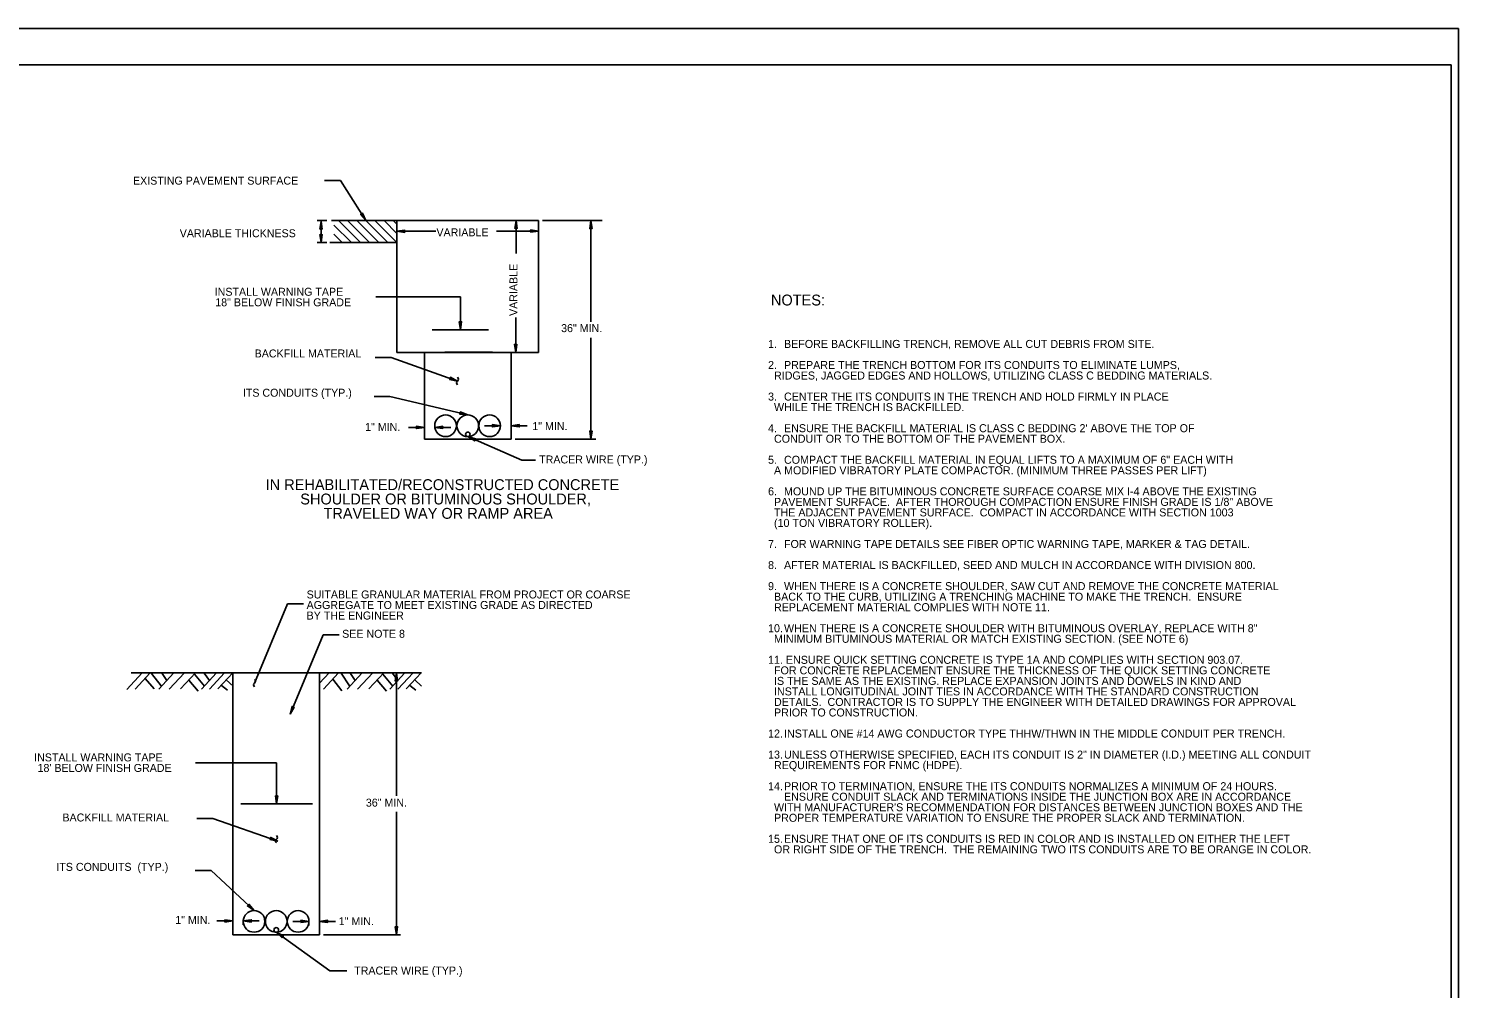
# Model space of a CAD drawing. Extents: x 507375 to 508423, y 495630 to 496290.
# Drawn here: x 507834 to 508423, y 495895 to 496290 of the extents above; entities that cross this region are included whole.
import ezdxf

# ---------------------------------------------------------------- set-up
doc = ezdxf.new("R2010")
doc.units = 0
doc.layers.add('1', color=7, linetype='Continuous')
doc.layers.add('41', color=7, linetype='Continuous')

msp = doc.modelspace()

# ---------------------------------------------------------------- linework, layer by layer
at = {"layer": '1'}
for p, q in [((508423.26, 496290.26), (507375.09, 496290.26)), ((508420.26, 496275.26), (507430.26, 496275.26)), ((508420.26, 495645.26), (508420.26, 496275.26)), ((507955.62, 496227.65), (507962.22, 496227.65)), ((507972.66, 496211.15), (507962.22, 496227.65)), ((507956.62, 496211.15), (507952.62, 496211.15)), ((507954.21, 496210.91), (507954.21, 496202.07)), ((507958.48, 496211.15), (507985.52, 496211.15)), ((507966.69, 496202.06), (507959.46, 496209.28)), ((507970.45, 496202.06), (507961.36, 496211.15)), ((507974.22, 496202.06), (507965.12, 496211.15)), ((507977.99, 496202.06), (507968.89, 496211.15)), ((507981.75, 496202.06), (507972.66, 496211.15)), ((507985.52, 496202.06), (507976.42, 496211.15)), ((507985.52, 496205.82), (507980.19, 496211.15)), ((507985.52, 496209.59), (507983.95, 496211.15)), ((507985.52, 496211.15), (507985.52, 496156.8)), ((507985.52, 496211.15), (508043.91, 496211.15)), ((508034.63, 496211.2), (508034.63, 496197.52)), ((508043.91, 496211.15), (508043.91, 496156.8)), ((508045.56, 496211.15), (508055.11, 496211.15)), ((508045.56, 496211.15), (508067.14, 496211.15)), ((508045.56, 496211.15), (508070.17, 496211.15)), ((508065.49, 496169.38), (508065.49, 496211.15)), ((507956.62, 496202.06), (507952.62, 496202.06)), ((507957.82, 496202.06), (507985.52, 496202.06)), ((507962.92, 496202.06), (507959.46, 496205.52)), ((507985.4, 496206.74), (508001.58, 496206.74)), ((508043.93, 496206.82), (508026.58, 496206.82)), ((507976.86, 496179.64), (507983.46, 496179.64)), ((507983.46, 496179.64), (508011.65, 496179.64)), ((508011.65, 496179.64), (508011.65, 496166.08)), ((508000.01, 496166.08), (508023.3, 496166.08)), ((508034.47, 496156.8), (508034.47, 496171.19)), ((508065.49, 496162.78), (508065.49, 496121.01)), ((507976.48, 496154.7), (507983.08, 496154.7)), ((508010.51, 496144.97), (507983.08, 496154.7)), ((507985.52, 496156.8), (507996.82, 496156.8)), ((507996.82, 496156.8), (507996.82, 496121.01)), ((507996.82, 496156.8), (508032.61, 496156.8)), ((508005.19, 496156.88), (508024.84, 496156.88)), ((508032.61, 496121.01), (508032.61, 496156.8)), ((508032.61, 496156.8), (508043.91, 496156.8)), ((507976.04, 496138.61), (507982.61, 496138.61)), ((508014.71, 496131.02), (507982.61, 496138.61)), ((507996.81, 496133.49), (507996.81, 496124.19)), ((508032.61, 496133.51), (508032.61, 496124.89)), ((507990.21, 496125.84), (507996.81, 496125.84)), ((508001.09, 496125.85), (508001.09, 496127.49)), ((508007.69, 496125.84), (508001.09, 496125.84)), ((508021.6, 496126.54), (508028.2, 496126.54)), ((508028.2, 496124.92), (508028.2, 496124.89)), ((508039.21, 496126.54), (508032.61, 496126.54)), ((507996.82, 496121.01), (508032.61, 496121.01)), ((508014.71, 496122.07), (508037, 496112.4)), ((508034.26, 496121.01), (508067.14, 496121.01)), ((508034.89, 496121.01), (508067.57, 496121.01)), ((508037, 496112.4), (508042.68, 496112.4)), ((507926.74, 496020.45), (507940.34, 496053.12)), ((507946.94, 496053.12), (507940.34, 496053.12)), ((507941.41, 496007.71), (507955.01, 496040.37)), ((507961.61, 496040.37), (507955.01, 496040.37)), ((507880.49, 496024.63), (507874.14, 496017.87)), ((507875.93, 496024.63), (507917.82, 496024.63)), ((507883.76, 496024.63), (507877.5, 496017.98)), ((507893.5, 496024.63), (507887.25, 496017.98)), ((507897.87, 496024.63), (507891.57, 496017.93)), ((507902.45, 496024.63), (507896.24, 496018.03)), ((507911.13, 496024.63), (507904.88, 496017.98)), ((507905.93, 496024.56), (507908.24, 496021.54)), ((507914.45, 496024.63), (507908.19, 496017.98)), ((507917.82, 496024.63), (507911.61, 496018.03)), ((507917.82, 495916.71), (507917.82, 496024.63)), ((507917.82, 496024.63), (507953.61, 496024.63)), ((507957.52, 496024.63), (507953.61, 496020.47)), ((507953.61, 496024.63), (507953.61, 495916.71)), ((507953.61, 496024.63), (507995.61, 496024.63)), ((507961.45, 496024.63), (507955.19, 496017.98)), ((507955.26, 496024.63), (507966.45, 496024.63)), ((507955.26, 496024.63), (507986.92, 496024.63)), ((507971.19, 496024.63), (507964.93, 496017.98)), ((507975.55, 496024.63), (507969.25, 496017.93)), ((507980.13, 496024.63), (507973.92, 496018.03)), ((507988.82, 496024.63), (507982.56, 496017.98)), ((507983.62, 496024.56), (507985.93, 496021.54)), ((507985.27, 495973.97), (507985.27, 496024.63)), ((507992.13, 496024.63), (507985.88, 496017.98)), ((507995.5, 496024.63), (507989.29, 496018.03)), ((507881.61, 496022.3), (507885.44, 496018.07)), ((507884.25, 496024.42), (507888.3, 496019.38)), ((507888.71, 496024.46), (507890.56, 496021.49)), ((507899.67, 496021.67), (507903.51, 496017.08)), ((507902.02, 496024.1), (507906.08, 496019.23)), ((507913.11, 496019.48), (507915.63, 496017.48)), ((507915.13, 496021.74), (507917.94, 496019.18)), ((507959.06, 496022.1), (507962.82, 496017.27)), ((507962.52, 496024.51), (507965.99, 496019.38)), ((507966.39, 496024.46), (507968.25, 496021.49)), ((507977.35, 496021.67), (507981.19, 496017.08)), ((507979.7, 496024.1), (507983.77, 496019.23)), ((507990.8, 496019.48), (507993.31, 496017.48)), ((507992.81, 496021.74), (507995.62, 496019.18)), ((507902.41, 495987.63), (507935.85, 495987.63)), ((507935.85, 495987.63), (507935.85, 495970.67)), ((507950.62, 495970.67), (507921.07, 495970.67)), ((507985.27, 495967.37), (507985.27, 495916.71)), ((507902.91, 495964.59), (507909.51, 495964.59)), ((507909.51, 495964.59), (507936.4, 495955.31)), ((507902.33, 495943.16), (507908.9, 495943.16)), ((507926.56, 495926.72), (507908.9, 495943.16)), ((507911.25, 495922.41), (507917.84, 495922.41)), ((507922.12, 495922.91), (507922.12, 495920.76)), ((507928.72, 495922.41), (507922.12, 495922.41)), ((507942.61, 495922.24), (507949.2, 495922.24)), ((507949.2, 495922.74), (507949.2, 495920.59)), ((507960.21, 495922.24), (507953.61, 495922.24)), ((507953.61, 495922.19), (507953.61, 495920.59)), ((507917.82, 495916.71), (507953.61, 495916.71)), ((507935.72, 495917.77), (507957.86, 495901.88)), ((507955.26, 495916.71), (507986.92, 495916.71)), ((507957.21, 495916.71), (507981.52, 495916.71)), ((507957.86, 495901.88), (507964.88, 495901.88))]:
    msp.add_line(p, q, dxfattribs=at)
for points in [[(507972.66, 496211.15), (507971.29, 496214.2), (507971.08, 496213.65), (507970.49, 496213.69)], [(507972.66, 496211.15), (507971.29, 496214.2), (507971.08, 496213.65), (507970.49, 496213.69)], [(507954.21, 496210.91), (507953.74, 496207.61), (507954.21, 496207.96), (507954.68, 496207.61)], [(507954.21, 496210.91), (507953.74, 496207.61), (507954.21, 496207.96), (507954.68, 496207.61)], [(508034.63, 496211.2), (508034.16, 496207.89), (508034.63, 496208.25), (508035.1, 496207.89)], [(508065.49, 496211.15), (508065.02, 496207.84), (508065.49, 496208.2), (508065.96, 496207.84)], [(508065.49, 496211.15), (508065.02, 496207.84), (508065.49, 496208.2), (508065.96, 496207.84)], [(507954.21, 496202.07), (507954.68, 496205.38), (507954.21, 496205.02), (507953.74, 496205.38)], [(507985.4, 496206.74), (507988.71, 496206.27), (507988.36, 496206.74), (507988.71, 496207.22)], [(507985.4, 496206.74), (507988.71, 496206.27), (507988.36, 496206.74), (507988.71, 496207.22)], [(508043.93, 496206.82), (508040.62, 496207.29), (508040.97, 496206.82), (508040.62, 496206.35)], [(508043.93, 496206.82), (508040.62, 496207.29), (508040.97, 496206.82), (508040.62, 496206.35)], [(508011.65, 496166.08), (508012.13, 496169.39), (508011.65, 496169.03), (508011.18, 496169.39)], [(508011.65, 496166.08), (508012.13, 496169.39), (508011.65, 496169.03), (508011.18, 496169.39)], [(508034.47, 496156.8), (508034.94, 496160.11), (508034.47, 496159.76), (508034, 496160.11)], [(508034.47, 496156.8), (508034.94, 496160.11), (508034.47, 496159.76), (508034, 496160.11)], [(508010.51, 496144.97), (508007.55, 496146.52), (508007.73, 496145.95), (508007.23, 496145.63)], [(508010.51, 496144.97), (508007.55, 496146.52), (508007.73, 496145.95), (508007.23, 496145.63)], [(508014.71, 496131.02), (508011.6, 496132.24), (508011.84, 496131.69), (508011.39, 496131.32)], [(508014.71, 496131.02), (508011.6, 496132.24), (508011.84, 496131.69), (508011.39, 496131.32)], [(507996.81, 496125.84), (507993.5, 496126.31), (507993.86, 496125.84), (507993.5, 496125.37)], [(507996.81, 496125.84), (507993.5, 496126.31), (507993.86, 496125.84), (507993.5, 496125.37)], [(508001.09, 496125.84), (508004.39, 496125.37), (508004.04, 496125.84), (508004.39, 496126.31)], [(508001.09, 496125.84), (508004.39, 496125.37), (508004.04, 496125.84), (508004.39, 496126.31)], [(508028.2, 496126.54), (508024.9, 496127.01), (508025.25, 496126.54), (508024.9, 496126.07)], [(508028.2, 496126.54), (508024.9, 496127.01), (508025.25, 496126.54), (508024.9, 496126.07)], [(508032.61, 496126.54), (508035.91, 496126.07), (508035.56, 496126.54), (508035.91, 496127.01)], [(508032.61, 496126.54), (508035.91, 496126.07), (508035.56, 496126.54), (508035.91, 496127.01)], [(508014.71, 496122.07), (508017.56, 496120.32), (508017.42, 496120.89), (508017.93, 496121.18)], [(508014.71, 496122.07), (508017.56, 496120.32), (508017.42, 496120.89), (508017.93, 496121.18)], [(508065.49, 496121.01), (508065.96, 496124.32), (508065.49, 496123.96), (508065.02, 496124.32)], [(508065.49, 496121.01), (508065.96, 496124.32), (508065.49, 496123.96), (508065.02, 496124.32)], [(507985.27, 496024.63), (507984.8, 496021.32), (507985.27, 496021.68), (507985.74, 496021.32)], [(507985.27, 496024.63), (507984.8, 496021.32), (507985.27, 496021.68), (507985.74, 496021.32)], [(507941.41, 496007.71), (507943.11, 496010.58), (507942.54, 496010.43), (507942.24, 496010.94)], [(507941.41, 496007.71), (507943.11, 496010.58), (507942.54, 496010.43), (507942.24, 496010.94)], [(507935.85, 495970.67), (507936.32, 495973.98), (507935.85, 495973.62), (507935.37, 495973.98)], [(507935.85, 495970.67), (507936.32, 495973.98), (507935.85, 495973.62), (507935.37, 495973.98)], [(507936.4, 495955.31), (507933.43, 495956.84), (507933.61, 495956.28), (507933.12, 495955.95)], [(507936.4, 495955.31), (507933.43, 495956.84), (507933.61, 495956.28), (507933.12, 495955.95)], [(507926.56, 495926.72), (507924.47, 495929.31), (507924.4, 495928.73), (507923.82, 495928.62)], [(507926.56, 495926.72), (507924.47, 495929.31), (507924.4, 495928.73), (507923.82, 495928.62)], [(507917.84, 495922.41), (507914.54, 495922.89), (507914.89, 495922.41), (507914.54, 495921.94)], [(507922.12, 495922.41), (507925.43, 495921.94), (507925.08, 495922.41), (507925.43, 495922.89)], [(507922.12, 495922.41), (507925.43, 495921.94), (507925.08, 495922.41), (507925.43, 495922.89)], [(507949.2, 495922.24), (507945.9, 495922.71), (507946.25, 495922.24), (507945.9, 495921.77)], [(507949.2, 495922.24), (507945.9, 495922.71), (507946.25, 495922.24), (507945.9, 495921.77)], [(507953.61, 495922.24), (507956.92, 495921.77), (507956.57, 495922.24), (507956.92, 495922.71)], [(507953.61, 495922.24), (507956.92, 495921.77), (507956.57, 495922.24), (507956.92, 495922.71)], [(507985.27, 495916.71), (507985.74, 495920.02), (507985.27, 495919.66), (507984.8, 495920.02)], [(507935.72, 495917.77), (507938.13, 495915.46), (507938.11, 495916.05), (507938.68, 495916.22)], [(507935.72, 495917.77), (507938.13, 495915.46), (507938.11, 495916.05), (507938.68, 495916.22)]]:
    msp.add_lwpolyline(points, close=True, dxfattribs=at)
for centre, radius in [((508005.56, 496126.54), 4.47), ((508014.71, 496126.54), 4.47), ((508023.73, 496126.54), 4.47), ((508014.71, 496123), 0.938), ((507926.56, 495922.24), 4.47), ((507935.72, 495922.24), 4.47), ((507944.73, 495922.24), 4.47), ((507935.72, 495918.7), 0.938)]:
    msp.add_circle(centre, radius, dxfattribs=at)
for centre, radius, start, end in [((508011.03, 496144.19), 0.936, 123.87567, 234.14149), ((508009.94, 496145.74), 0.959, 306.4613, 52.83048), ((507927.27, 496019.68), 0.936, 123.87567, 234.14149), ((507926.17, 496021.23), 0.959, 306.4613, 52.83048), ((507936.4, 495955.31), 0.936, 123.87567, 234.14149), ((507935.31, 495956.86), 0.959, 306.4613, 52.83048)]:
    msp.add_arc(centre, radius, start, end, dxfattribs=at)
at = {"layer": '41'}
for points in [[(507375.09, 496290.26), (508423.26, 496290.26), (508423.26, 495630.26), (507375.09, 495630.26)], [(507430.26, 496275.26), (508420.26, 496275.26), (508420.26, 495645.26), (507430.26, 495645.26)]]:
    msp.add_lwpolyline(points, close=True, dxfattribs=at)

# ---------------------------------------------------------------- texts
at = {"layer": '1'}
for s, height, p in [('EXISTING PAVEMENT SURFACE', 3.2867, (507876.65, 496225.94)), ('VARIABLE THICKNESS', 3.2867, (507895.92, 496204.25)), ('INSTALL WARNING TAPE ', 3.2867, (507910.34, 496180.13)), ('18" BELOW FINISH GRADE', 3.2867, (507910.57, 496175.79)), ('NOTES:', 4.482, (508139.74, 496176.12)), ('36" MIN.', 3.287, (508053.2, 496165.14)), ('1. ', 3.3, (508138.55, 496158.62)), ('BEFORE BACKFILLING TRENCH, REMOVE ALL CUT DEBRIS FROM SITE.', 3.3, (508145.13, 496158.62)), ('BACKFILL MATERIAL', 3.2867, (507926.82, 496154.7)), ('2. ', 3.3, (508138.55, 496149.94)), ('  RIDGES, JAGGED EDGES AND HOLLOWS, UTILIZING CLASS C BEDDING MATERIALS.', 3.3, (508138.55, 496145.6)), ('PREPARE THE TRENCH BOTTOM FOR ITS CONDUITS TO ELIMINATE LUMPS,', 3.3, (508145.13, 496149.94)), ('ITS CONDUITS (TYP.)', 3.2867, (507921.96, 496138.51)), ('3.', 3.3, (508138.55, 496136.92)), ('CENTER THE ITS CONDUITS IN THE TRENCH AND HOLD FIRMLY IN PLACE', 3.3, (508145.13, 496136.92)), ('  WHILE THE TRENCH IS BACKFILLED. ', 3.3, (508138.55, 496132.58)), ('1" MIN.', 3.287, (507972.37, 496124.4)), ('1" MIN.', 3.287, (508041.33, 496124.74)), ('4.', 3.3, (508138.55, 496123.89)), ("ENSURE THE BACKFILL MATERIAL IS CLASS C BEDDING 2' ABOVE THE TOP OF ", 3.3, (508145.13, 496123.89)), ('  CONDUIT OR TO THE BOTTOM OF THE PAVEMENT BOX.', 3.3, (508138.55, 496119.55)), ('TRACER WIRE (TYP.)', 3.2867, (508044.15, 496111)), ('5.', 3.3, (508138.55, 496110.87)), ('COMPACT THE BACKFILL MATERIAL IN EQUAL LIFTS TO A MAXIMUM OF 6" EACH WITH', 3.3, (508145.13, 496110.87)), ('  A MODIFIED VIBRATORY PLATE COMPACTOR. (MINIMUM THREE PASSES PER LIFT)', 3.3, (508138.55, 496106.53)), ('IN REHABILITATED/RECONSTRUCTED CONCRETE', 4.4818, (507931.35, 496100.02)), ('6.', 3.3, (508138.55, 496097.85)), ('MOUND UP THE BITUMINOUS CONCRETE SURFACE COARSE MIX I-4 ABOVE THE EXISTING', 3.3, (508145.13, 496097.85)), ('SHOULDER OR BITUMINOUS SHOULDER,', 4.4818, (507945.63, 496094.1)), ('  PAVEMENT SURFACE.  AFTER THOROUGH COMPACTION ENSURE FINISH GRADE IS 1/8" ABOVE', 3.3, (508138.55, 496093.51)), ('TRAVELED WAY OR RAMP AREA', 4.4818, (507955.22, 496088.18)), ('  THE ADJACENT PAVEMENT SURFACE.  COMPACT IN ACCORDANCE WITH SECTION 1003 ', 3.3, (508138.55, 496089.17)), ('  (10 TON VIBRATORY ROLLER).', 3.3, (508138.55, 496084.83)), ('7.', 3.3, (508138.55, 496076.15)), ('FOR WARNING TAPE DETAILS SEE FIBER OPTIC WARNING TAPE, MARKER & TAG DETAIL.', 3.3, (508145.13, 496076.15)), ('8.', 3.3, (508138.55, 496067.47)), ('AFTER MATERIAL IS BACKFILLED, SEED AND MULCH IN ACCORDANCE WITH DIVISION 800.', 3.3, (508145.13, 496067.47)), ('9.', 3.3, (508138.55, 496058.78)), ('WHEN THERE IS A CONCRETE SHOULDER, SAW CUT AND REMOVE THE CONCRETE MATERIAL', 3.3, (508145.13, 496058.78)), ('AGGREGATE TO MEET EXISTING GRADE AS DIRECTED', 3.2867, (507948.25, 496051.01)), ('SUITABLE GRANULAR MATERIAL FROM PROJECT OR COARSE ', 3.2867, (507948.25, 496055.35)), ('  BACK TO THE CURB, UTILIZING A TRENCHING MACHINE TO MAKE THE TRENCH.  ENSURE ', 3.3, (508138.55, 496054.44)), ('BY THE ENGINEER', 3.2867, (507948.25, 496046.67)), ('  REPLACEMENT MATERIAL COMPLIES WITH NOTE 11.', 3.3, (508138.55, 496050.1)), ('SEE NOTE 8', 3.287, (507962.91, 496039.14)), ('10.', 3.3, (508138.55, 496041.42)), ('WHEN THERE IS A CONCRETE SHOULDER WITH BITUMINOUS OVERLAY, REPLACE WITH 8"', 3.3, (508145.13, 496041.42)), ('  MINIMUM BITUMINOUS MATERIAL OR MATCH EXISTING SECTION. (SEE NOTE 6)', 3.3, (508138.55, 496037.08)), ('11. ENSURE QUICK SETTING CONCRETE IS TYPE 1A AND COMPLIES WITH SECTION 903.07.', 3.3, (508138.55, 496028.4)), ('  FOR CONCRETE REPLACEMENT ENSURE THE THICKNESS OF THE QUICK SETTING CONCRETE ', 3.3, (508138.55, 496024.06)), ('  IS THE SAME AS THE EXISTING. REPLACE EXPANSION JOINTS AND DOWELS IN KIND AND ', 3.3, (508138.55, 496019.72)), ('  INSTALL LONGITUDINAL JOINT TIES IN ACCORDANCE WITH THE STANDARD CONSTRUCTION ', 3.3, (508138.55, 496015.38)), ('  DETAILS.  CONTRACTOR IS TO SUPPLY THE ENGINEER WITH DETAILED DRAWINGS FOR APPROVAL ', 3.3, (508138.55, 496011.04)), ('  PRIOR TO CONSTRUCTION.', 3.3, (508138.55, 496006.7)), ('12.', 3.3, (508138.55, 495998.02)), ('INSTALL ONE #14 AWG CONDUCTOR TYPE THHW/THWN IN THE MIDDLE CONDUIT PER TRENCH.', 3.3, (508145.13, 495998.02)), ('INSTALL WARNING TAPE ', 3.2867, (507835.89, 495988.18)), ('13.', 3.3, (508138.55, 495989.33)), ('UNLESS OTHERWISE SPECIFIED, EACH ITS CONDUIT IS 2" IN DIAMETER (I.D.) MEETING ALL CONDUIT', 3.3, (508145.13, 495989.33)), ("18' BELOW FINISH GRADE", 3.2867, (507837.28, 495983.84)), ('  REQUIREMENTS FOR FNMC (HDPE).', 3.3, (508138.55, 495984.99)), ('14.', 3.3, (508138.55, 495976.31)), ('PRIOR TO TERMINATION, ENSURE THE ITS CONDUITS NORMALIZES A MINIMUM OF 24 HOURS.', 3.3, (508145.13, 495976.31)), ('36" MIN.', 3.287, (507972.69, 495969.54)), ('ENSURE CONDUIT SLACK AND TERMINATIONS INSIDE THE JUNCTION BOX ARE IN ACCORDANCE', 3.3, (508145.13, 495971.97)), ('BACKFILL MATERIAL ', 3.2867, (507847.54, 495963.41)), ("  WITH MANUFACTURER'S RECOMMENDATION FOR DISTANCES BETWEEN JUNCTION BOXES AND THE ", 3.3, (508138.55, 495967.63)), ('  PROPER TEMPERATURE VARIATION TO ENSURE THE PROPER SLACK AND TERMINATION.  ', 3.3, (508138.55, 495963.29)), ('15.', 3.3, (508138.55, 495954.61)), ('ENSURE THAT ONE OF ITS CONDUITS IS RED IN COLOR AND IS INSTALLED ON EITHER THE LEFT', 3.3, (508145.13, 495954.61)), ('  OR RIGHT SIDE OF THE TRENCH.  THE REMAINING TWO ITS CONDUITS ARE TO BE ORANGE IN COLOR.  ', 3.3, (508138.55, 495950.27)), ('ITS CONDUITS  (TYP.)', 3.2867, (507845.04, 495943.06)), ('1" MIN.', 3.287, (507894.08, 495921.18)), ('1" MIN.', 3.287, (507961.5, 495920.67)), ('TRACER WIRE (TYP.)', 3.2867, (507967.87, 495900.32))]:
    msp.add_text(s, height=height, dxfattribs=at).set_placement(p)
for rotation, p in [(360, (508001.78, 496204.63)), (90, (508035.2, 496171.81))]:
    msp.add_text('VARIABLE', height=3.287, rotation=rotation, dxfattribs=at).set_placement(p)

doc.saveas('drawing.dxf')
